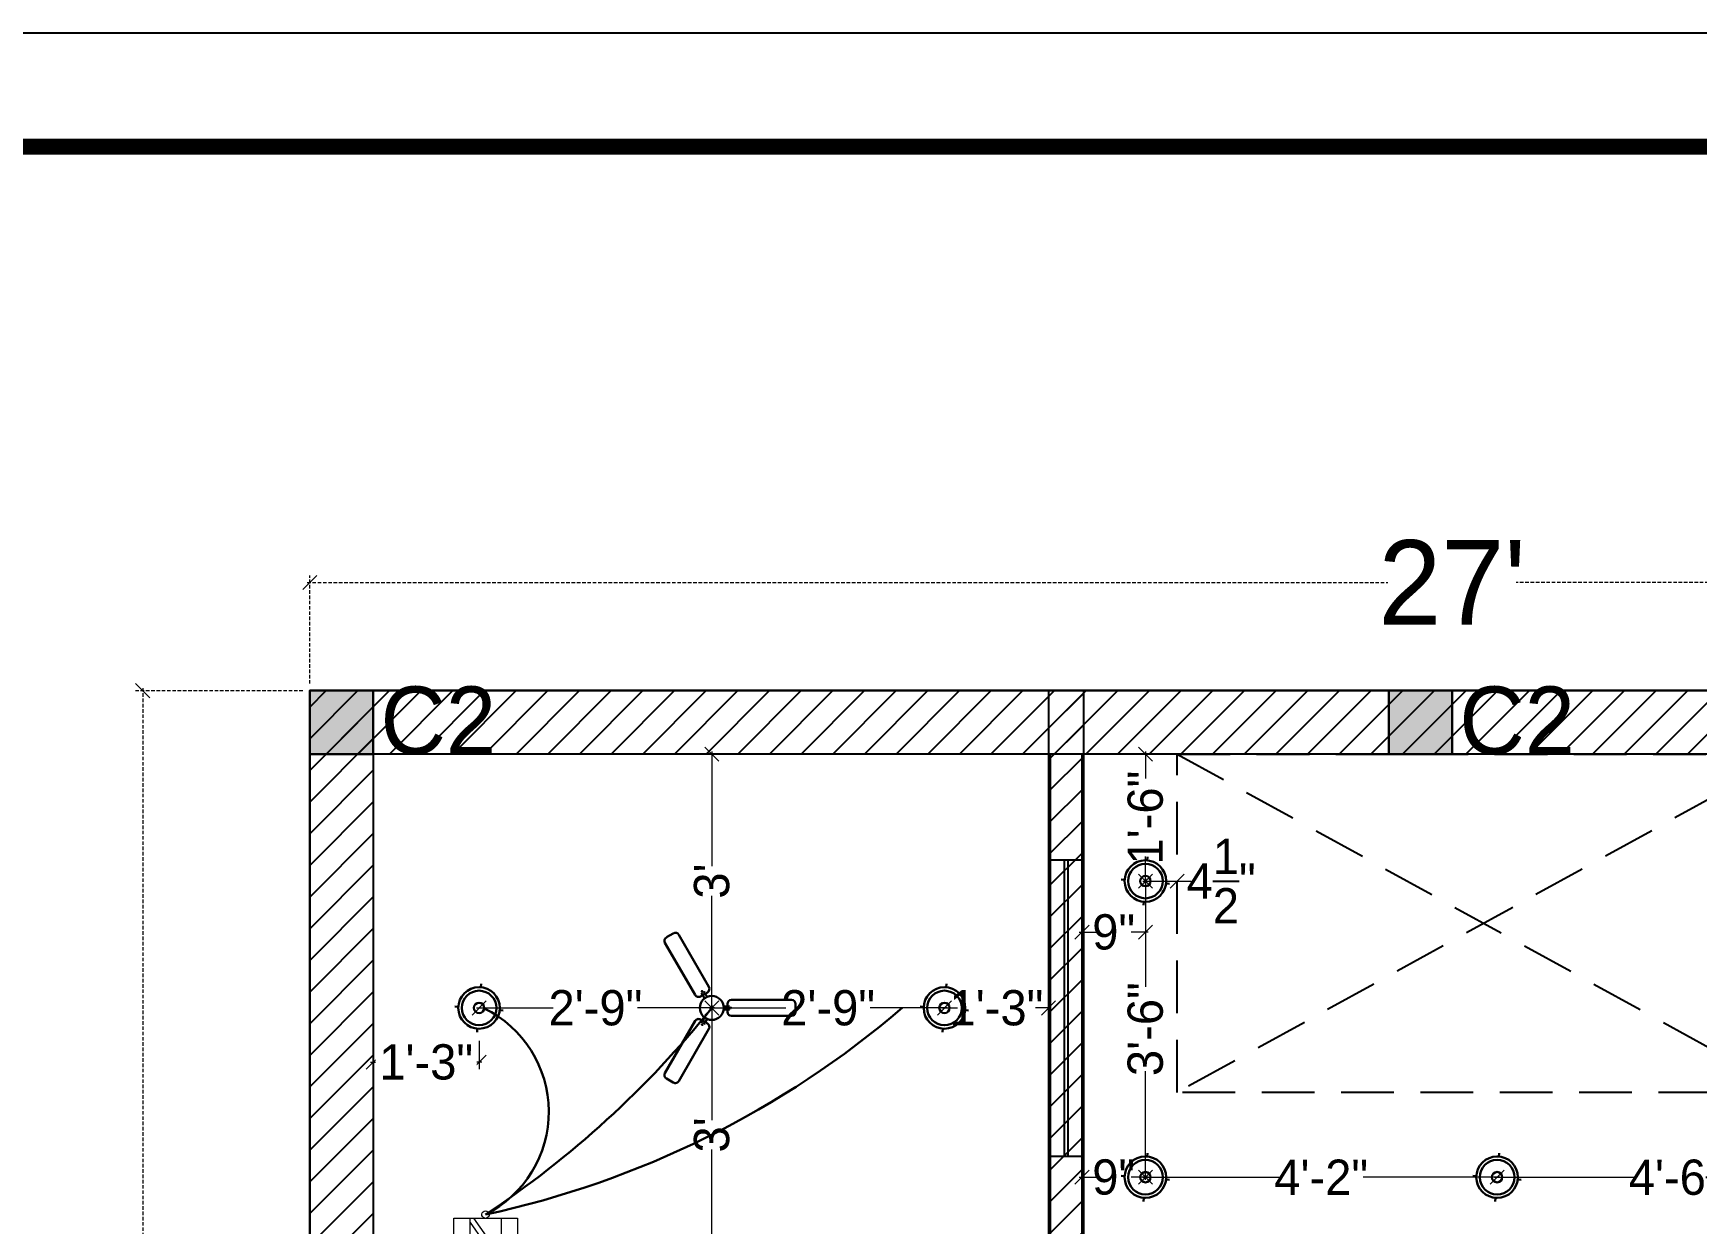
# Model space of a CAD drawing. Header units: millimetres. Extents: x -6808 to 215771, y -89660 to -16303.
# Drawn here: x 96654.9 to 96890.8, y -53056.9 to -52888.1 of the extents above; entities that cross this region are included whole.
import ezdxf

# ---------------------------------------------------------------- set-up
doc = ezdxf.new("R2010")
doc.units = ezdxf.units.MM
doc.header["$PDMODE"] = 35
doc.linetypes.add('ACAD_ISO10W100', pattern=[18, 12, -3, 0, -3])
doc.linetypes.add('DASHED', pattern=[0.75, 0.5, -0.25])
doc.layers.get('0').update_dxf_attribs({"color": 8})
for name, color, linetype, lineweight in [('A-Lite-Clng', 5, 'Continuous', 30), ('col.center', 5, 'ACAD_ISO10W100', 15), ('column', 5, 'Continuous', 30), ('ELE.13', 7, 'Continuous', 13), ('elec dim.', 251, 'Continuous', 25), ('ELECTRICAL', 150, 'Continuous', 30), ('Projection', 190, 'DASHED', 25), ('wall', 7, 'Continuous', 35)]:
    doc.layers.add(name, color=color, linetype=linetype, lineweight=lineweight)
doc.layers.add('FORMAT', color=7, linetype='Continuous')
doc.styles.add('SAJ', font='eurr____.ttf')
doc.dimstyles.new('SAJ', dxfattribs={"dimtxt": 5, "dimasz": 2, "dimexe": 1, "dimexo": 1, "dimgap": 0.09375, "dimtad": 0, "dimdec": 1, "dimzin": 0, "dimdsep": 46, "dimlunit": 4, "dimtxsty": 'SAJ', "dimblk": 'OBLIQUE', "dimcen": 0.125, "dimdle": 0.375, "dimadec": 0, "dimazin": 0, "dimtfac": 1, "dimtdec": 1, "dimtofl": 0, "dimtmove": 0, "dimatfit": 3, "dimldrblk": 'OBLIQUE', "dimfxl": 1, "dimtolj": 1, "dimtzin": 0, "dimlwd": 5, "dimlwe": 5, "dimarcsym": 1})
pattern_1 = [(45, (-1584.62, 41.465), (-2.24506403, 2.24506403), [])]

# ---------------------------------------------------------------- blocks, each defined once
blk = doc.blocks.new('_Oblique')
at = {"color": 0, "linetype": 'ByBlock', "lineweight": -2}
blk.add_line((-0.5, -0.5), (0.5, 0.5), dxfattribs=at)
blk = doc.blocks.new('*D2008')
at = {"color": 0, "linetype": 'DASHED', "lineweight": 5, "transparency": 16777216}
for p, q in [((96693.12, -52981.32), (96669.41, -52981.32)), ((96670.41, -52980.94), (96670.41, -53332.26)), ((96670.41, -53701.69), (96670.41, -53350.37)), ((96693.12, -53701.32), (96669.41, -53701.32))]:
    blk.add_line(p, q, dxfattribs=at)
at = {"layer": 'Defpoints', "color": 0, "transparency": 16777216}
for p in [(96670.41, -52981.32), (96694.12, -52981.32), (96694.12, -53701.32)]:
    blk.add_point(p, dxfattribs=at)
at = {"color": 0, "lineweight": 5, "transparency": 16777216, "xscale": 2, "yscale": 2, "zscale": 2}
for p, rotation in [((96670.41, -52981.32), 90), ((96670.41, -53701.32), 270)]:
    blk.add_blockref('_Oblique', p, dxfattribs=dict(at, rotation=rotation))
at = {"color": 0, "transparency": 16777216, "insert": (96670.41, -53341.32), "char_height": 12, "attachment_point": 5, "rotation": 90, "style": 'SAJ'}
blk.add_mtext("\\A1;60'", dxfattribs=at)
blk = doc.blocks.new('A$C32B276F4')
at = {"layer": 'column'}
blk.add_hatch(color=256, dxfattribs=at).paths.add_polyline_path([(9, 0), (9, 9), (0, 9), (0, 0)])
for p, q in [((0, 0), (0, 9)), ((0, 9), (9, 9)), ((9, 9), (9, 0)), ((9, 0), (0, 0))]:
    blk.add_line(p, q, dxfattribs=at)
at = {"layer": 'col.center', "linetype": 'ByBlock', "insert": (10.02, 9.59), "char_height": 9.6, "width": 293.6941, "attachment_point": 1, "style": 'SAJ'}
blk.add_mtext('\\A1;{\\fCentury Gothic|b0|i0|c0|p34;C2}', dxfattribs=at)
blk = doc.blocks.new('*D2007')
at = {"color": 0, "linetype": 'DASHED', "lineweight": 5, "transparency": 16777216}
for p, q in [((96693.74, -52965.97), (96847.02, -52965.97)), ((96694.12, -52980.32), (96694.12, -52964.97)), ((97018.49, -52965.97), (96865.22, -52965.97)), ((97018.12, -52980.32), (97018.12, -52964.97))]:
    blk.add_line(p, q, dxfattribs=at)
at = {"layer": 'Defpoints', "color": 0, "transparency": 16777216}
for p in [(96694.12, -52965.97), (96694.12, -52981.32), (97018.12, -52981.32)]:
    blk.add_point(p, dxfattribs=at)
at = {"color": 0, "lineweight": 5, "transparency": 16777216, "xscale": 2, "yscale": 2, "zscale": 2, "rotation": 180}
blk.add_blockref('_Oblique', (96694.12, -52965.97), dxfattribs=at)
at = {"color": 0, "lineweight": 5, "transparency": 16777216, "xscale": 2, "yscale": 2, "zscale": 2}
blk.add_blockref('_Oblique', (97018.12, -52965.97), dxfattribs=at)
at = {"color": 0, "transparency": 16777216, "insert": (96856.12, -52965.97), "char_height": 12, "attachment_point": 5, "style": 'SAJ'}
blk.add_mtext("\\A1;27'", dxfattribs=at)
blk = doc.blocks.new('FAN')
at = {"layer": 'A-Lite-Clng', "color": 5, "ltscale": 10}
for p, q in [((-11.37, 17.69), (-9.63, 18.69)), ((-0.73, 5.26), (-8.27, 18.32)), ((-4.19, 3.26), (-11.73, 16.32)), ((-2.83, 2.9), (-1.09, 3.9)), ((-2.27, 3.22), (-1.8, 2.4)), ((-1.65, 3.57), (-1.18, 2.76)), ((3.92, 0.35), (2.98, 0.35)), ((3.92, 1), (3.92, -1)), ((4.92, 2), (20, 2)), ((21, 1), (21, -1)), ((-4.19, -3.26), (-11.73, -16.32)), ((-1.09, -3.9), (-2.83, -2.9)), ((-2.27, -3.22), (-1.8, -2.4)), ((-1.65, -3.57), (-1.18, -2.76)), ((3.92, -0.35), (2.98, -0.35)), ((4.92, -2), (20, -2)), ((-0.73, -5.26), (-8.27, -18.32)), ((-9.63, -18.69), (-11.37, -17.69))]:
    blk.add_line(p, q, dxfattribs=at)
for centre, radius in [((-2.42, 4.14), 0.109), ((0, 0), 3), ((-2.44, 3.55), 0.102), ((-1.86, 3.89), 0.102), ((4.3, 0.33), 0.102), ((4.79, 0.03), 0.109), ((-2.44, -3.56), 0.102), ((-2.37, -4.16), 0.109), ((-1.86, -3.89), 0.102), ((4.3, -0.33), 0.102)]:
    blk.add_circle(centre, radius, dxfattribs=at)
for centre, start, end in [((-10.87, 16.82), 120, 210), ((-9.13, 17.82), 30, 120), ((-1.59, 4.76), 300, 30), ((-3.33, 3.76), 210, 300), ((4.92, 1), 90, 180), ((20, 1), 0, 90), ((-3.33, -3.76), 60, 150), ((-1.59, -4.76), 330, 60), ((4.92, -1), 180, 270), ((20, -1), 270, 0), ((-10.87, -16.82), 150, 240), ((-9.13, -17.82), 240, 330)]:
    blk.add_arc(centre, 1, start, end, dxfattribs=at)
blk = doc.blocks.new('CEILING LIGHT')
at = {"layer": 'ELECTRICAL'}
for p, q in [((0, 3.5), (0, 3)), ((-3, 0.09), (-3.5, 0.09)), ((3.5, 0.09), (3, 0.09)), ((0, -3), (0, -3.5))]:
    blk.add_line(p, q, dxfattribs=at)
for radius in [3, 2.5, 0.75]:
    blk.add_circle((0, 0), radius, dxfattribs=at)
blk = doc.blocks.new('*D2019')
at = {"layer": 'Defpoints', "color": 0, "transparency": 16777216}
for p in [(96718.12, -53026.32), (96751.12, -53026.32), (96751.12, -53026.32)]:
    blk.add_point(p, dxfattribs=at)
at = {"layer": 'elec dim.', "color": 0, "lineweight": 5, "transparency": 16777216}
for p, q in [((96717.74, -53026.32), (96728.64, -53026.32)), ((96751.49, -53026.32), (96740.6, -53026.32))]:
    blk.add_line(p, q, dxfattribs=at)
at = {"layer": 'elec dim.', "color": 0, "lineweight": 5, "transparency": 16777216, "xscale": 2, "yscale": 2, "zscale": 2, "rotation": 180}
blk.add_blockref('_Oblique', (96718.12, -53026.32), dxfattribs=at)
at = {"layer": 'elec dim.', "color": 0, "lineweight": 5, "transparency": 16777216, "xscale": 2, "yscale": 2, "zscale": 2}
blk.add_blockref('_Oblique', (96751.12, -53026.32), dxfattribs=at)
at = {"layer": 'elec dim.', "color": 0, "transparency": 16777216, "insert": (96734.62, -53026.32), "char_height": 5, "attachment_point": 5, "style": 'SAJ'}
blk.add_mtext('\\A1;2\'-9"', dxfattribs=at)
blk = doc.blocks.new('*D2015')
at = {"layer": 'Defpoints', "color": 0, "transparency": 16777216}
for p in [(96751.12, -53026.32), (96784.12, -53026.32), (96784.12, -53026.32)]:
    blk.add_point(p, dxfattribs=at)
at = {"layer": 'elec dim.', "color": 0, "lineweight": 5, "transparency": 16777216}
for p, q in [((96750.74, -53026.32), (96761.64, -53026.32)), ((96784.49, -53026.32), (96773.6, -53026.32))]:
    blk.add_line(p, q, dxfattribs=at)
at = {"layer": 'elec dim.', "color": 0, "lineweight": 5, "transparency": 16777216, "xscale": 2, "yscale": 2, "zscale": 2, "rotation": 180}
blk.add_blockref('_Oblique', (96751.12, -53026.32), dxfattribs=at)
at = {"layer": 'elec dim.', "color": 0, "lineweight": 5, "transparency": 16777216, "xscale": 2, "yscale": 2, "zscale": 2}
blk.add_blockref('_Oblique', (96784.12, -53026.32), dxfattribs=at)
at = {"layer": 'elec dim.', "color": 0, "transparency": 16777216, "insert": (96767.62, -53026.32), "char_height": 5, "attachment_point": 5, "style": 'SAJ'}
blk.add_mtext('\\A1;2\'-9"', dxfattribs=at)
blk = doc.blocks.new('*D2016')
at = {"layer": 'Defpoints', "color": 0, "transparency": 16777216}
for p in [(96784.12, -53026.32), (96798.87, -53026.32), (96798.87, -53026.32)]:
    blk.add_point(p, dxfattribs=at)
at = {"layer": 'elec dim.', "color": 0, "lineweight": 5, "transparency": 16777216}
for p, q in [((96784.12, -53025.32), (96784.12, -53025.32)), ((96783.74, -53026.32), (96785.97, -53026.32)), ((96799.24, -53026.32), (96797.02, -53026.32))]:
    blk.add_line(p, q, dxfattribs=at)
at = {"layer": 'elec dim.', "color": 0, "lineweight": 5, "transparency": 16777216, "xscale": 2, "yscale": 2, "zscale": 2, "rotation": 180}
blk.add_blockref('_Oblique', (96784.12, -53026.32), dxfattribs=at)
at = {"layer": 'elec dim.', "color": 0, "lineweight": 5, "transparency": 16777216, "xscale": 2, "yscale": 2, "zscale": 2}
blk.add_blockref('_Oblique', (96798.87, -53026.32), dxfattribs=at)
at = {"layer": 'elec dim.', "color": 0, "transparency": 16777216, "insert": (96791.49, -53026.32), "char_height": 5, "attachment_point": 5, "style": 'SAJ'}
blk.add_mtext('\\A1;1\'-3"', dxfattribs=at)
blk = doc.blocks.new('*D2017')
at = {"layer": 'Defpoints', "color": 0, "transparency": 16777216}
for p in [(96751.12, -52990.32), (96751.12, -52990.32), (96751.12, -53026.32)]:
    blk.add_point(p, dxfattribs=at)
at = {"layer": 'elec dim.', "color": 0, "lineweight": 5, "transparency": 16777216}
for p, q in [((96751.12, -52989.94), (96751.12, -53006.23)), ((96752.12, -52990.32), (96752.12, -52990.32)), ((96751.12, -53026.69), (96751.12, -53010.4)), ((96752.12, -53026.32), (96752.12, -53026.32))]:
    blk.add_line(p, q, dxfattribs=at)
at = {"layer": 'elec dim.', "color": 0, "lineweight": 5, "transparency": 16777216, "xscale": 2, "yscale": 2, "zscale": 2}
for p, rotation in [((96751.12, -52990.32), 90), ((96751.12, -53026.32), 270)]:
    blk.add_blockref('_Oblique', p, dxfattribs=dict(at, rotation=rotation))
at = {"layer": 'elec dim.', "color": 0, "transparency": 16777216, "insert": (96751.12, -53008.32), "char_height": 5, "attachment_point": 5, "rotation": 90, "style": 'SAJ'}
blk.add_mtext("\\A1;3'", dxfattribs=at)
blk = doc.blocks.new('*D2018')
at = {"layer": 'Defpoints', "color": 0, "transparency": 16777216}
for p in [(96751.12, -53026.32), (96751.12, -53062.32), (96751.12, -53062.32)]:
    blk.add_point(p, dxfattribs=at)
at = {"layer": 'elec dim.', "color": 0, "lineweight": 5, "transparency": 16777216}
for p, q in [((96751.12, -53025.94), (96751.12, -53042.23)), ((96752.12, -53026.32), (96752.12, -53026.32)), ((96751.12, -53062.69), (96751.12, -53046.4)), ((96752.12, -53062.32), (96752.12, -53062.32))]:
    blk.add_line(p, q, dxfattribs=at)
at = {"layer": 'elec dim.', "color": 0, "lineweight": 5, "transparency": 16777216, "xscale": 2, "yscale": 2, "zscale": 2}
for p, rotation in [((96751.12, -53026.32), 90), ((96751.12, -53062.32), 270)]:
    blk.add_blockref('_Oblique', p, dxfattribs=dict(at, rotation=rotation))
at = {"layer": 'elec dim.', "color": 0, "transparency": 16777216, "insert": (96751.12, -53044.32), "char_height": 5, "attachment_point": 5, "rotation": 90, "style": 'SAJ'}
blk.add_mtext("\\A1;3'", dxfattribs=at)
blk = doc.blocks.new('*D2020')
at = {"layer": 'Defpoints', "color": 0, "transparency": 16777216}
for p in [(96703.12, -53026.32), (96718.12, -53026.32)]:
    blk.add_point(p, dxfattribs=at)
at = {"layer": 'wall', "color": 0, "lineweight": 5, "transparency": 16777216}
for p, q in [((96703.12, -53031), (96703.12, -53035)), ((96718.12, -53031), (96718.12, -53035)), ((96702.74, -53034), (96705.09, -53034)), ((96718.49, -53034), (96716.14, -53034))]:
    blk.add_line(p, q, dxfattribs=at)
at = {"layer": 'wall', "color": 0, "lineweight": 5, "transparency": 16777216, "xscale": 2, "yscale": 2, "zscale": 2}
for p, rotation in [((96703.12, -53034), 179.9999998595664), ((96718.12, -53034), 359.9999998595665)]:
    blk.add_blockref('_Oblique', p, dxfattribs=dict(at, rotation=rotation))
at = {"layer": 'wall', "color": 0, "transparency": 16777216, "insert": (96710.62, -53034), "char_height": 5, "attachment_point": 5, "rotation": 360, "style": 'SAJ', "bg_fill": 3, "box_fill_scale": 1.1, "bg_fill_color": 256, "bg_fill_true_color": 13158600, "bg_fill_transparency": 0}
blk.add_mtext('\\A1;1\'-3"', dxfattribs=at)
at = {"layer": 'Defpoints', "color": 0, "transparency": 16777216}
blk.add_point((96703.12, -53034), dxfattribs=at)
blk = doc.blocks.new('switch board')
for p, q in [((0, 2.33), (0, -3.5)), ((4, 2.33), (0, 2.33)), ((4, -0.51), (4, 2.33)), ((4, 0.83), (0, 0.83)), ((3.6, -2), (0, 0.51)), ((4, -1.68), (0.4, 0.83)), ((4, -0.66), (4, -0.51)), ((4, -3.5), (4, -0.66)), ((0, -2), (4, -2)), ((0, -3.5), (4, -3.5))]:
    blk.add_line(p, q)
blk.add_arc((4.33, -0.59), 0.336, 193.0399, 166.9601)
blk = doc.blocks.new('*D2027')
at = {"layer": 'Defpoints', "color": 0, "transparency": 16777216}
for p in [(96812.62, -53008.32), (96817.12, -53008.32), (96817.12, -53008.32)]:
    blk.add_point(p, dxfattribs=at)
at = {"layer": 'elec dim.', "color": 0, "lineweight": 5, "transparency": 16777216}
for p, q in [((96812.24, -53008.32), (96817.12, -53008.32)), ((96817.12, -53008.32), (96819.12, -53008.32))]:
    blk.add_line(p, q, dxfattribs=at)
at = {"layer": 'elec dim.', "color": 0, "lineweight": 5, "transparency": 16777216, "xscale": 2, "yscale": 2, "zscale": 2, "rotation": 180}
blk.add_blockref('_Oblique', (96812.62, -53008.32), dxfattribs=at)
at = {"layer": 'elec dim.', "color": 0, "lineweight": 5, "transparency": 16777216, "xscale": 2, "yscale": 2, "zscale": 2}
blk.add_blockref('_Oblique', (96817.12, -53008.32), dxfattribs=at)
at = {"layer": 'elec dim.', "color": 0, "transparency": 16777216, "insert": (96823.36, -53008.32), "char_height": 5, "attachment_point": 5, "style": 'SAJ'}
blk.add_mtext('\\A1;4{\\H1x;\\S1/2;}"', dxfattribs=at)
blk = doc.blocks.new('*D2028')
at = {"layer": 'Defpoints', "color": 0, "transparency": 16777216}
for p in [(96803.62, -53008.32), (96812.62, -53008.32), (96803.62, -53015.56)]:
    blk.add_point(p, dxfattribs=at)
at = {"layer": 'elec dim.', "color": 0, "lineweight": 5, "transparency": 16777216}
for p, q in [((96803.62, -53009.32), (96803.62, -53016.56)), ((96812.62, -53009.32), (96812.62, -53016.56)), ((96803.24, -53015.56), (96805.64, -53015.56)), ((96812.99, -53015.56), (96810.59, -53015.56))]:
    blk.add_line(p, q, dxfattribs=at)
at = {"layer": 'elec dim.', "color": 0, "lineweight": 5, "transparency": 16777216, "xscale": 2, "yscale": 2, "zscale": 2, "rotation": 180}
blk.add_blockref('_Oblique', (96803.62, -53015.56), dxfattribs=at)
at = {"layer": 'elec dim.', "color": 0, "lineweight": 5, "transparency": 16777216, "xscale": 2, "yscale": 2, "zscale": 2}
blk.add_blockref('_Oblique', (96812.62, -53015.56), dxfattribs=at)
at = {"layer": 'elec dim.', "color": 0, "transparency": 16777216, "insert": (96808.12, -53015.56), "char_height": 5, "attachment_point": 5, "style": 'SAJ'}
blk.add_mtext('\\A1;9"', dxfattribs=at)
blk = doc.blocks.new('*D2030')
at = {"layer": 'Defpoints', "color": 0, "transparency": 16777216}
for p in [(96803.62, -53050.32), (96803.62, -53050.32), (96812.62, -53050.32)]:
    blk.add_point(p, dxfattribs=at)
at = {"layer": 'elec dim.', "color": 0, "lineweight": 5, "transparency": 16777216}
for p, q in [((96803.24, -53050.32), (96805.64, -53050.32)), ((96812.99, -53050.32), (96810.59, -53050.32))]:
    blk.add_line(p, q, dxfattribs=at)
at = {"layer": 'elec dim.', "color": 0, "lineweight": 5, "transparency": 16777216, "xscale": 2, "yscale": 2, "zscale": 2, "rotation": 180}
blk.add_blockref('_Oblique', (96803.62, -53050.32), dxfattribs=at)
at = {"layer": 'elec dim.', "color": 0, "lineweight": 5, "transparency": 16777216, "xscale": 2, "yscale": 2, "zscale": 2}
blk.add_blockref('_Oblique', (96812.62, -53050.32), dxfattribs=at)
at = {"layer": 'elec dim.', "color": 0, "transparency": 16777216, "insert": (96808.12, -53050.32), "char_height": 5, "attachment_point": 5, "style": 'SAJ'}
blk.add_mtext('\\A1;9"', dxfattribs=at)
blk = doc.blocks.new('*D2031')
at = {"layer": 'Defpoints', "color": 0, "transparency": 16777216}
for p in [(96812.62, -53050.32), (96862.49, -53050.32), (96862.49, -53050.32)]:
    blk.add_point(p, dxfattribs=at)
at = {"layer": 'elec dim.', "color": 0, "lineweight": 5, "transparency": 16777216}
for p, q in [((96812.24, -53050.32), (96831.63, -53050.32)), ((96862.87, -53050.32), (96843.48, -53050.32))]:
    blk.add_line(p, q, dxfattribs=at)
at = {"layer": 'elec dim.', "color": 0, "lineweight": 5, "transparency": 16777216, "xscale": 2, "yscale": 2, "zscale": 2, "rotation": 180}
blk.add_blockref('_Oblique', (96812.62, -53050.32), dxfattribs=at)
at = {"layer": 'elec dim.', "color": 0, "lineweight": 5, "transparency": 16777216, "xscale": 2, "yscale": 2, "zscale": 2}
blk.add_blockref('_Oblique', (96862.49, -53050.32), dxfattribs=at)
at = {"layer": 'elec dim.', "color": 0, "transparency": 16777216, "insert": (96837.55, -53050.32), "char_height": 5, "attachment_point": 5, "style": 'SAJ'}
blk.add_mtext('\\A1;4\'-2"', dxfattribs=at)
blk = doc.blocks.new('*D2032')
at = {"layer": 'Defpoints', "color": 0, "transparency": 16777216}
for p in [(96862.49, -53050.32), (96916.87, -53050.32), (96916.87, -53050.32)]:
    blk.add_point(p, dxfattribs=at)
at = {"layer": 'elec dim.', "color": 0, "lineweight": 5, "transparency": 16777216}
for p, q in [((96862.12, -53050.32), (96881.94, -53050.32)), ((96917.24, -53050.32), (96897.42, -53050.32))]:
    blk.add_line(p, q, dxfattribs=at)
at = {"layer": 'elec dim.', "color": 0, "lineweight": 5, "transparency": 16777216, "xscale": 2, "yscale": 2, "zscale": 2, "rotation": 180}
blk.add_blockref('_Oblique', (96862.49, -53050.32), dxfattribs=at)
at = {"layer": 'elec dim.', "color": 0, "lineweight": 5, "transparency": 16777216, "xscale": 2, "yscale": 2, "zscale": 2}
blk.add_blockref('_Oblique', (96916.87, -53050.32), dxfattribs=at)
at = {"layer": 'elec dim.', "color": 0, "transparency": 16777216, "insert": (96889.68, -53050.32), "char_height": 5, "attachment_point": 5, "style": 'SAJ'}
blk.add_mtext('\\A1;4\'-6{\\H1x;\\S1/2;}"', dxfattribs=at)
blk = doc.blocks.new('*D2035')
at = {"layer": 'Defpoints', "color": 0, "transparency": 16777216}
for p in [(96812.62, -53008.32), (96812.62, -53008.32), (96812.62, -53050.32)]:
    blk.add_point(p, dxfattribs=at)
at = {"layer": 'elec dim.', "color": 0, "lineweight": 5, "transparency": 16777216}
for p, q in [((96812.62, -53007.94), (96812.62, -53023.33)), ((96812.62, -53050.69), (96812.62, -53035.3))]:
    blk.add_line(p, q, dxfattribs=at)
at = {"layer": 'elec dim.', "color": 0, "lineweight": 5, "transparency": 16777216, "xscale": 2, "yscale": 2, "zscale": 2}
for p, rotation in [((96812.62, -53008.32), 90), ((96812.62, -53050.32), 270)]:
    blk.add_blockref('_Oblique', p, dxfattribs=dict(at, rotation=rotation))
at = {"layer": 'elec dim.', "color": 0, "transparency": 16777216, "insert": (96812.62, -53029.32), "char_height": 5, "attachment_point": 5, "rotation": 90, "style": 'SAJ'}
blk.add_mtext('\\A1;3\'-6"', dxfattribs=at)
blk = doc.blocks.new('*D2036')
at = {"layer": 'Defpoints', "color": 0, "transparency": 16777216}
for p in [(96812.62, -52990.32), (96812.62, -52990.32), (96812.62, -53008.32)]:
    blk.add_point(p, dxfattribs=at)
at = {"layer": 'elec dim.', "color": 0, "lineweight": 5, "transparency": 16777216}
for p, q in [((96812.62, -52989.94), (96812.62, -52993.79)), ((96812.62, -53008.69), (96812.62, -53004.84))]:
    blk.add_line(p, q, dxfattribs=at)
at = {"layer": 'elec dim.', "color": 0, "lineweight": 5, "transparency": 16777216, "xscale": 2, "yscale": 2, "zscale": 2}
for p, rotation in [((96812.62, -52990.32), 90), ((96812.62, -53008.32), 270)]:
    blk.add_blockref('_Oblique', p, dxfattribs=dict(at, rotation=rotation))
at = {"layer": 'elec dim.', "color": 0, "transparency": 16777216, "insert": (96812.62, -52999.32), "char_height": 5, "attachment_point": 5, "rotation": 90, "style": 'SAJ'}
blk.add_mtext('\\A1;1\'-6"', dxfattribs=at)

msp = doc.modelspace()

# ---------------------------------------------------------------- hatches: boundary and pattern name
h = msp.add_hatch()
h.set_pattern_fill('ANSI31', color=256, style=0)
h.set_pattern_definition(pattern_1)
h.paths.add_polyline_path([(97018.117, -52981.316), (96694.117, -52981.316), (96694.117, -52990.316), (97018.117, -52990.316)])
h = msp.add_hatch()
h.set_pattern_fill('ANSI31', color=256, style=0)
h.set_pattern_definition(pattern_1)
h.paths.add_polyline_path([(96703.117, -52981.316), (96694.117, -52981.316), (96694.117, -53701.316), (96703.117, -53701.316)])
h = msp.add_hatch()
h.set_pattern_fill('ANSI31', color=256, style=0)
h.set_pattern_definition(pattern_1)
h.paths.add_polyline_path([(96803.867, -52981.316), (96798.867, -52981.316), (96798.867, -53071.316), (96803.867, -53071.316)])

# ---------------------------------------------------------------- linework, layer by layer
for p, q in [((97009.117, -52990.316), (96703.117, -52990.316)), ((96703.117, -52990.316), (96703.117, -53692.316)), ((96799.117, -52990.316), (96799.117, -53005.316)), ((96803.617, -52990.316), (96803.617, -53005.316)), ((96799.117, -53005.316), (96803.617, -53005.316)), ((96799.117, -53005.316), (96799.117, -53047.316)), ((96801.117, -53005.316), (96801.117, -53047.316)), ((96801.617, -53005.316), (96801.617, -53047.316)), ((96803.617, -53005.316), (96803.617, -53047.316)), ((96799.117, -53047.316), (96799.117, -53062.316)), ((96799.117, -53047.316), (96803.617, -53047.316)), ((96803.617, -53047.316), (96803.617, -53062.316))]:
    msp.add_line(p, q)
msp.add_lwpolyline([(97006.117, -53701.316), (97018.117, -53701.316), (97018.117, -52981.316), (96694.117, -52981.316), (96694.117, -53701.316), (96712.117, -53701.316)])
for points in [[(96694.117, -52981.316), (97018.117, -52981.316), (97018.117, -52990.316), (96694.117, -52990.316)], [(96694.117, -52981.316), (96703.117, -52981.316), (96703.117, -53701.316), (96694.117, -53701.316)], [(96798.867, -53071.316), (96803.867, -53071.316), (96803.867, -52981.316), (96798.867, -52981.316)]]:
    msp.add_lwpolyline(points, close=True)
at = {"layer": 'ELECTRICAL', "linetype": 'Continuous'}
msp.add_arc((96640.483, -52937.385), 141.947, 303.60005, 321.20653, dxfattribs=at)
at = {"layer": 'FORMAT', "color": 0}
msp.add_lwpolyline([(96359.743, -52888.087), (96359.743, -53972.736), (97123.58, -53972.736), (97123.58, -52888.087)], close=True, dxfattribs=at)
msp.add_lwpolyline([(96359.743, -52888.087), (96359.743, -53972.736), (97123.58, -53972.736), (97123.58, -52888.087)], close=True, dxfattribs=at)
at = {"layer": 'FORMAT', "color": 0, "const_width": 2.24}
msp.add_lwpolyline([(96375.82, -52904.163), (96375.82, -53956.66), (97107.503, -53956.66), (97107.503, -52904.163)], close=True, dxfattribs=at)
msp.add_lwpolyline([(96375.82, -52904.163), (96375.82, -53956.66), (97107.503, -53956.66), (97107.503, -52904.163)], close=True, dxfattribs=at)
at = {"layer": 'Projection', "ltscale": 15}
for p, q in [((96817.117, -52990.316), (96904.117, -53038.316)), ((96904.117, -52990.316), (96817.117, -53038.316))]:
    msp.add_line(p, q, dxfattribs=at)
msp.add_lwpolyline([(96817.117, -52990.316), (96904.117, -52990.316), (96904.117, -53038.316), (96817.117, -53038.316)], close=True, dxfattribs=at)

# ---------------------------------------------------------------- block references
for p in [(96694.117, -52990.316), (96847.117, -52990.316)]:
    msp.add_blockref('A$C32B276F4', p)
at = {"layer": 'ELE.13', "ltscale": 4}
for name, p, xscale, yscale, zscale, rotation in [('CEILING LIGHT', (96812.617, -53008.316), -0.9818181818043532, 0.9818181818118316, 0.9818181818181811, 175.1736252210289), ('CEILING LIGHT', (96718.117, -53026.316), -0.9818181818043532, 0.9818181818118316, 0.9818181818181811, 175.1736252210289), ('CEILING LIGHT', (96784.117, -53026.316), -0.9818181818043532, 0.9818181818118316, 0.9818181818181811, 175.1736252210289), ('CEILING LIGHT', (96812.617, -53050.316), -0.9818181818043532, 0.9818181818118316, 0.9818181818181811, 175.1736252210289), ('CEILING LIGHT', (96862.492, -53050.316), -0.9818181818043532, 0.9818181818118316, 0.9818181818181811, 175.1736252210289), ('switch board', (96719.944, -53062.316), -1.548617276446917, 1.548617276246659, 1.548617276427928, 269.996137936784)]:
    msp.add_blockref(name, p, dxfattribs=dict(at, xscale=xscale, yscale=yscale, zscale=zscale, rotation=rotation))
at = {"layer": 'ELE.13', "xscale": 0.5662131918070373, "yscale": 0.5662131918070373, "zscale": 0.5662131918070373}
msp.add_blockref('FAN', (96751.117, -53026.316), dxfattribs=at)

# ---------------------------------------------------------------- dimensions: what is measured, and where the dimension line sits
for p1, distance, picture, middle in [((97018.117, -52981.316), -15.347, '*D2007', (96856.117, -52965.97)), ((96694.117, -53701.316), 23.711, '*D2008', (96670.406, -53341.316))]:
    dim = msp.add_aligned_dim(p1=p1, p2=(96694.117, -52981.316), distance=distance, dimstyle='SAJ', override={"dimtxt": 12})
    dim.commit()
    dim.dimension.update_dxf_attribs({"geometry": picture, "text_midpoint": middle})
at = {"layer": 'elec dim.'}
for p1, p2, distance, picture, middle in [((96751.117, -53026.316), (96751.117, -52990.316), 0, '*D2017', (96751.117, -53008.316)), ((96812.617, -53008.316), (96812.617, -52990.316), 0, '*D2036', (96812.617, -52999.316)), ((96812.617, -53008.316), (96817.117, -53008.316), 0, '*D2027', (96823.363, -53008.316)), ((96812.617, -53008.316), (96803.617, -53008.316), 7.247, '*D2028', (96808.117, -53015.563)), ((96812.617, -53050.316), (96812.617, -53008.316), 0, '*D2035', (96812.617, -53029.316)), ((96718.117, -53026.316), (96751.117, -53026.316), 0, '*D2019', (96734.617, -53026.316)), ((96751.117, -53026.316), (96784.117, -53026.316), 0, '*D2015', (96767.617, -53026.316)), ((96784.117295879, -53026.316483402), (96798.867295892, -53026.316483365), 0, '*D2016', (96791.492295886, -53026.316483365)), ((96751.117, -53026.316), (96751.117, -53062.316), 0, '*D2018', (96751.117, -53044.316)), ((96862.492, -53050.316), (96916.867, -53050.316), 0, '*D2032', (96889.68, -53050.316)), ((96812.617, -53050.316), (96803.617, -53050.316), 0, '*D2030', (96808.117, -53050.316)), ((96812.617, -53050.316), (96862.492, -53050.316), 0, '*D2031', (96837.555, -53050.316))]:
    dim = msp.add_aligned_dim(p1=p1, p2=p2, distance=distance, dimstyle='SAJ', override={"dimfxl": 4}, dxfattribs=at)
    dim.commit()
    dim.dimension.update_dxf_attribs({"geometry": picture, "text_midpoint": middle})

# ---------------------------------------------------------------- next in the draw order: dimensions: what is measured, and where the dimension line sits
at = {"layer": 'wall'}
dim = msp.add_aligned_dim(p1=(96718.117, -53026.316), p2=(96703.117, -53026.316), distance=7.683, dimstyle='SAJ', override={"dimfxl": 3, "dimfxlon": 1, "dimtfill": 1}, dxfattribs=at)
dim.commit()
dim.dimension.update_dxf_attribs({"geometry": '*D2020', "text_midpoint": (96710.617, -53034)})

# ---------------------------------------------------------------- next in the draw order: linework, layer by layer
at = {"layer": 'ELECTRICAL', "linetype": 'Continuous'}
for centre, radius, start, end in [((96711.689, -53041.042), 16.319, 296.75202, 63.96879), ((96690.913, -52924.684), 133.917, 282.12222, 310.63086)]:
    msp.add_arc(centre, radius, start, end, dxfattribs=at)

doc.saveas('drawing.dxf')
